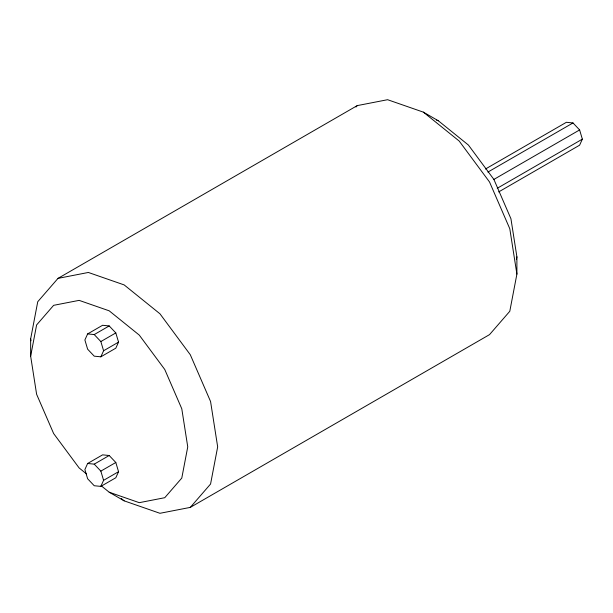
<?xml version="1.0" encoding="UTF-8"?>
<svg xmlns="http://www.w3.org/2000/svg" width="613" height="613" viewBox="0 0 613 613"><rect width="100%" height="100%" fill="white"/><g stroke="black" fill="none" stroke-linecap="round" stroke-linejoin="round"><path stroke-width="0.92" d="M86.456 473.864L79.123 467.941L53.637 433.544L36.611 394.266L30.65 356.168L30.65 338.889L37.745 301.726L58.013 278.371L357.241 105.612L387.585 99.704L423.384 112.148L438.349 120.784L468.424 145.059L493.909 179.456L510.935 218.734L516.897 256.832L516.897 274.111L509.794 311.274L489.526 334.629L190.298 507.388L159.955 513.296L124.163 500.852L109.198 492.216L101.13 485.703M30.65 356.168L36.611 324.951L53.637 305.328L79.123 300.37L109.198 310.822L139.274 335.096L164.759 369.486L181.785 408.771L187.747 446.869L181.785 478.079L164.759 497.702L139.266 502.668L109.198 492.216M516.368 259.59L516.897 256.832M118.547 342.131L115.811 348.184L100.846 356.82L94.233 356.168L87.628 349.188L84.885 339.97L87.628 333.916L102.586 325.281L109.198 325.932L115.811 332.92L118.547 342.131L103.589 350.766L100.846 356.82M118.547 471.696L115.811 477.749L100.846 486.393L94.233 485.734L87.628 478.753L84.885 469.543L87.628 463.489L102.586 454.854L109.198 455.505L115.811 462.486L118.547 471.696L103.589 480.339L100.846 486.393M485.435 169.027L566.389 122.293L573.002 122.945L579.614 129.933L582.35 139.143L579.614 145.189L498.66 191.93M356.015 107.022L357.241 105.612M190.298 507.388L210.566 484.032L217.669 446.869L210.566 401.5L190.298 354.743L159.955 313.795L124.155 284.907L88.356 272.463L58.013 278.371M87.628 333.916L94.233 334.575L109.198 325.932M94.233 334.575L100.846 341.556L115.811 332.92M487.91 172.069L573.002 122.945M493.703 179.525L579.614 129.933M497.266 188.268L582.35 139.143M87.628 463.489L94.233 464.141L109.198 455.505M94.233 464.141L100.846 471.121L115.811 462.486M436.579 120.171L438.349 120.784M423.384 112.148L459.183 141.036L489.526 181.984L509.794 228.741L516.897 274.111M121.236 498.499L124.163 500.852M100.846 341.556L103.589 350.766M100.846 471.121L103.589 480.339M30.65 338.889L30.949 340.782"/></g></svg>
